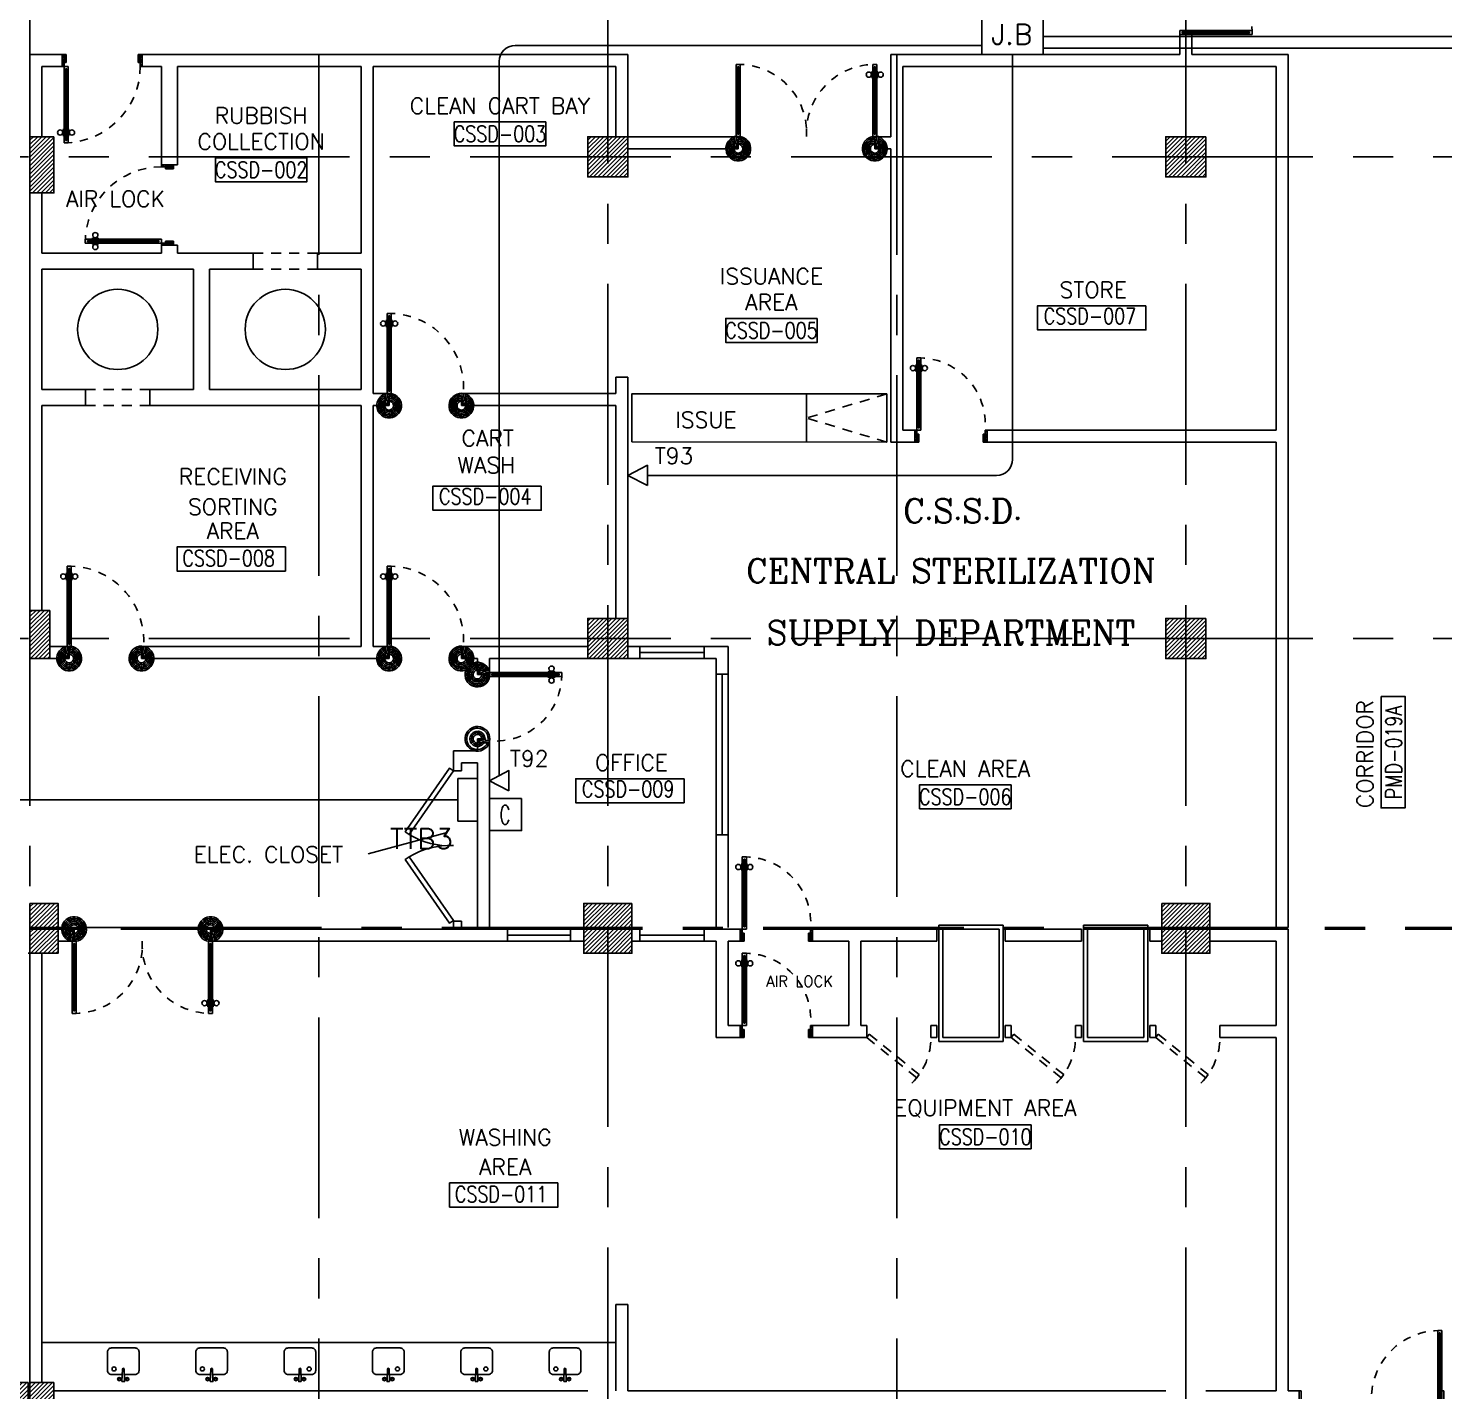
# Model space of a CAD drawing. Extents: x 0.8 to 94.1, y -6.1 to 84.2.
# Drawn here: x 49.38 to 67.01, y 34.72 to 51.69 of the extents above; entities that cross this region are included whole.
import ezdxf
from ezdxf.enums import TextEntityAlignment as Align

# ---------------------------------------------------------------- set-up
doc = ezdxf.new("R2010")
doc.units = 0
doc.header["$MEASUREMENT"] = 0
for name, pattern in [('CENTERX2', [4, 2.5, -0.5, 0.5, -0.5]), ('HIDDEN', [0.375, 0.25, -0.125]), ('HIDDEN2', [0.1875, 0.125, -0.0625])]:
    doc.linetypes.add(name, pattern=pattern)
doc.layers.get('0').update_dxf_attribs({"color": 11, "linetype": 'CONTINUOUS'})
for name, color, linetype in [('AXES', 11, 'CENTERX2'), ('COL', 11, 'CONTINUOUS'), ('COUNTER', 11, 'CONTINUOUS'), ('DIM', 11, 'CONTINUOUS'), ('DOOR', 11, 'CONTINUOUS'), ('E-CO', 6, 'CONTINUOUS'), ('E-TEL', 4, 'CONTINUOUS'), ('E-TEXT', 2, 'CONTINUOUS'), ('E-WIRE', 4, 'CONTINUOUS'), ('EQ', 11, 'CONTINUOUS'), ('FIX', 11, 'CONTINUOUS'), ('HAT', 11, 'CONTINUOUS'), ('HIDDEN', 11, 'HIDDEN2'), ('ME-FIX', 11, 'CONTINUOUS'), ('RM-BOX', 11, 'CONTINUOUS'), ('RM-NAME', 11, 'CONTINUOUS'), ('RM-NO', 11, 'CONTINUOUS'), ('SUNI-FUR', 11, 'CONTINUOUS'), ('WALL', 11, 'CONTINUOUS'), ('WIN', 11, 'CONTINUOUS')]:
    doc.layers.add(name, color=color, linetype=linetype)
doc.styles.add('ROMANC', font='romanc', dxfattribs={"height": 0.1})
doc.styles.add('ROMANS', font='ROMANS.shx', dxfattribs={"width": 0.6})
doc.styles.get("Standard").update_dxf_attribs({"font": 'TXT.shx'})
pattern_1 = [(45, (-389.628534, 1.958326), (-0.0265165043, 0.0265165043), [])]

# ---------------------------------------------------------------- blocks, each defined once
blk = doc.blocks.new('RM1')
at = {"layer": 'RM-BOX'}
blk.add_lwpolyline([(570, -200), (-570, -200), (-570, -500), (570, -500)], close=True, dxfattribs=at)
at = {"layer": 'RM-NAME', "style": 'ROMANS'}
for tag, p in [('ROOMNAME1', (0, 324)), ('ROOMNAME2', (0, 0))]:
    blk.add_attdef(tag, text='', height=200, dxfattribs=at).set_placement(p, align=Align.MIDDLE)
at = {"layer": 'RM-NO', "style": 'ROMANS', "width": 0.8}
blk.add_attdef('ROOMNO', text='', height=200, dxfattribs=at).set_placement((0, -350), align=Align.MIDDLE)
blk = doc.blocks.new('COL50')
at = {"layer": 'COL'}
blk.add_lwpolyline([(-250, 250), (-250, -250), (250, -250), (250, 250)], close=True, dxfattribs=at)
blk = doc.blocks.new('*X80')
at = {"color": 0}
for p, q in [((227929, 41942), (228388, 42401)), ((227929, 41995), (228335, 42401)), ((227929, 42048), (228282, 42401)), ((227929, 42101), (228229, 42401)), ((227929, 42154), (228176, 42401)), ((227929, 42207), (228123, 42401)), ((227929, 42260), (228070, 42401)), ((227929, 42313), (228017, 42401)), ((227929, 42366), (227963, 42401)), ((227941, 41901), (228429, 42389)), ((227994, 41901), (228429, 42336)), ((228047, 41901), (228429, 42283)), ((228100, 41901), (228429, 42230)), ((228153, 41901), (228429, 42177)), ((228206, 41901), (228429, 42124)), ((228259, 41901), (228429, 42071)), ((228312, 41901), (228429, 42018)), ((228365, 41901), (228429, 41964)), ((228418, 41901), (228429, 41911))]:
    blk.add_line(p, q, dxfattribs=at)
blk = doc.blocks.new('*X79')
at = {"color": 0}
for p, q in [((227929, 47935), (228395, 48401)), ((227929, 47988), (228342, 48401)), ((227929, 48041), (228289, 48401)), ((227929, 48094), (228236, 48401)), ((227929, 48147), (228183, 48401)), ((227929, 48200), (228130, 48401)), ((227929, 48253), (228077, 48401)), ((227929, 48306), (228024, 48401)), ((227929, 48359), (227971, 48401)), ((227948, 47901), (228429, 48381)), ((228001, 47901), (228429, 48328)), ((228054, 47901), (228429, 48275)), ((228107, 47901), (228429, 48222)), ((228160, 47901), (228429, 48169)), ((228213, 47901), (228429, 48116)), ((228266, 47901), (228429, 48063)), ((228319, 47901), (228429, 48010)), ((228372, 47901), (228429, 47957))]:
    blk.add_line(p, q, dxfattribs=at)
blk = doc.blocks.new('*X78')
at = {"color": 0}
for p, q in [((235129, 41929), (235600, 42401)), ((235129, 41982), (235547, 42401)), ((235129, 42035), (235494, 42401)), ((235129, 42088), (235441, 42401)), ((235129, 42141), (235388, 42401)), ((235129, 42194), (235335, 42401)), ((235129, 42248), (235282, 42401)), ((235129, 42301), (235229, 42401)), ((235129, 42354), (235176, 42401)), ((235153, 41901), (235629, 42376)), ((235206, 41901), (235629, 42323)), ((235259, 41901), (235629, 42270)), ((235312, 41901), (235629, 42217)), ((235365, 41901), (235629, 42164)), ((235418, 41901), (235629, 42111)), ((235471, 41901), (235629, 42058)), ((235525, 41901), (235629, 42005)), ((235578, 41901), (235629, 41952))]:
    blk.add_line(p, q, dxfattribs=at)
blk = doc.blocks.new('*X77')
at = {"color": 0}
for p, q in [((235129, 47922), (235608, 48401)), ((235129, 47975), (235554, 48401)), ((235129, 48028), (235501, 48401)), ((235129, 48081), (235448, 48401)), ((235129, 48134), (235395, 48401)), ((235129, 48187), (235342, 48401)), ((235129, 48240), (235289, 48401)), ((235129, 48293), (235236, 48401)), ((235129, 48346), (235183, 48401)), ((235161, 47901), (235629, 48369)), ((235214, 47901), (235629, 48316)), ((235267, 47901), (235629, 48263)), ((235320, 47901), (235629, 48210)), ((235373, 47901), (235629, 48157)), ((235426, 47901), (235629, 48104)), ((235479, 47901), (235629, 48051)), ((235532, 47901), (235629, 47998)), ((235585, 47901), (235629, 47945))]:
    blk.add_line(p, q, dxfattribs=at)
blk = doc.blocks.new('C11')
at = {"layer": 'HAT'}
h = blk.add_hatch(dxfattribs=at)
h.set_pattern_fill('ANSI31', color=256, scale=300, style=0)
h.set_pattern_definition([(45, (-383765.23, -62181), (-26.5165043, 26.5165043), [])])
h.paths.add_polyline_path([(-20, 350), (-20, 700), (-320, 700), (-320, 350)])
h.paths.add_polyline_path([(-320, 0), (-20, 0), (-20, 350), (-320, 350)])
h = blk.add_hatch(dxfattribs=at)
h.set_pattern_fill('ANSI31', color=256, scale=300, style=0)
h.set_pattern_definition([(45, (-383445.23, -62181), (-26.5165043, 26.5165043), [])])
h.paths.add_polyline_path([(300, 350), (300, 700), (0, 700), (0, 350)])
h.paths.add_polyline_path([(0, 0), (300, 0), (300, 350), (0, 350)])
at = {"layer": 'COL'}
for points in [[(-20, 700), (-20, 0), (-320, 0), (-320, 700)], [(300, 700), (300, 0), (0, 0), (0, 700)]]:
    blk.add_lwpolyline(points, close=True, dxfattribs=at)
blk = doc.blocks.new('A$C272A55A0')
at = {"layer": 'DOOR', "color": 0, "linetype": 'ByBlock'}
for p, q in [((0, 900), (0, 1050)), ((50, 1050), (0, 1050)), ((0, 900), (25, 900)), ((25, 950), (50, 950)), ((25, 900), (25, 950)), ((75, 900), (25, 900)), ((25, 850), (25, 900)), ((50, 950), (50, 1050)), ((75, 900), (75, 850)), ((1725, 900), (1775, 900)), ((1725, 900), (1725, 850)), ((1750, 950), (1750, 1050)), ((1750, 1050), (1800, 1050)), ((1775, 950), (1750, 950)), ((1775, 900), (1775, 950)), ((1800, 900), (1775, 900)), ((1775, 850), (1775, 900)), ((1800, 1050), (1800, 900)), ((42, 850), (25, 850)), ((58, 870), (42, 870)), ((42, 870), (42, 850)), ((58, 850), (58, 870)), ((75, 850), (58, 850)), ((1725, 850), (1742, 850)), ((1742, 870), (1758, 870)), ((1742, 850), (1742, 870)), ((1758, 870), (1758, 850)), ((1758, 850), (1775, 850)), ((25, 50), (42, 50)), ((25, 50), (25, 0)), ((25, 0), (75, 0)), ((75, 0), (25, 0)), ((42, 50), (42, 30)), ((42, 30), (58, 30)), ((58, 50), (75, 50)), ((58, 50), (58, 30)), ((75, 50), (75, 0)), ((1718, 160), (1709, 160)), ((1709, 95), (1709, 160)), ((1718, 95), (1709, 95)), ((1725, 173), (1718, 173)), ((1718, 173), (1718, 83)), ((1718, 95), (1718, 160)), ((1725, 83), (1718, 83)), ((1742, 50), (1725, 50)), ((1725, 50), (1725, 0)), ((1775, 0), (1725, 0)), ((1725, 0), (1775, 0)), ((1742, 50), (1742, 30)), ((1758, 30), (1742, 30)), ((1775, 50), (1758, 50)), ((1758, 50), (1758, 30)), ((1775, 173), (1782, 173)), ((1775, 83), (1782, 83)), ((1775, 50), (1775, 0)), ((1782, 173), (1782, 83)), ((1782, 160), (1791, 160)), ((1782, 95), (1782, 160)), ((1782, 95), (1791, 95)), ((1791, 95), (1791, 160))]:
    blk.add_line(p, q, dxfattribs=at)
at = {"layer": 'DOOR', "color": 9, "linetype": 'ByBlock'}
for p, q in [((50, 1050), (0, 1010)), ((50, 1050), (0, 937)), ((50, 1050), (37, 950)), ((1750, 1050), (1800, 1010)), ((1750, 1050), (1800, 937)), ((1750, 1050), (1763, 950))]:
    blk.add_line(p, q, dxfattribs=at)
at = {"layer": 'DOOR', "linetype": 'ByBlock'}
for p, q in [((25, 850), (25, 50)), ((42, 850), (42, 50)), ((58, 850), (58, 50)), ((75, 50), (75, 850)), ((1725, 50), (1725, 850)), ((1742, 850), (1742, 50)), ((1758, 850), (1758, 50)), ((1775, 850), (1775, 50))]:
    blk.add_line(p, q, dxfattribs=at)
at = {"layer": 'DOOR', "color": 0, "linetype": 'ByBlock'}
for centre in [(1676, 128), (1824, 128)]:
    blk.add_circle(centre, 32.4, dxfattribs=at)
at = {"layer": 'DOOR', "color": 9, "linetype": 'ByBlock'}
for centre, radius, start, end in [((50, 1050), 54.4, 203.2074, 270), ((50, 1050), 74.4, 227.7764, 270), ((50, 1050), 94.4, 238.0182, 270), ((50, 1050), 114, 244.0838, 257.3774), ((50, 1050), 134, 248.1598, 259.28), ((50, 1050), 154, 251.1053, 256.2858), ((50, 1050), 34.4, 180, 270), ((50, 1050), 14.4, 180, 270), ((1750, 1050), 14.4, 270, 0), ((1750, 1050), 34.4, 270, 0), ((1750, 1050), 54.4, 270, 336.7926), ((1750, 1050), 74.4, 270, 312.2236), ((1750, 1050), 94.4, 270, 301.9818), ((1750, 1050), 114, 282.6226, 295.9162), ((1750, 1050), 134, 280.72, 291.8402), ((1750, 1050), 154, 283.7142, 288.8947)]:
    blk.add_arc(centre, radius, start, end, dxfattribs=at)
at = {"layer": 'DOOR', "linetype": 'HIDDEN', "ltscale": 0.5}
for centre, start, end in [((50, 851), 268.3174, 3.2965), ((1750, 851), 176.7035, 271.6826)]:
    blk.add_arc(centre, 851, start, end, dxfattribs=at)
at = {"layer": 'WALL', "linetype": 'ByBlock'}
blk.add_line((1800, 900), (1800, 1050), dxfattribs=at)
blk = doc.blocks.new('DOOR90')
at = {"layer": 'DOOR', "color": 7, "linetype": 'ByBlock'}
for p, q in [((-150, 0), (0, 0)), ((-150, 0), (-150, -25)), ((0, -50), (-114, 0)), ((0, -50), (-40, 0)), ((0, -50), (0, 0)), ((-1000, -25), (-1050, -25)), ((-1050, -75), (-1050, -25)), ((-1050, -25), (-1050, -75)), ((-1000, -75), (-1050, -75)), ((-1000, -42), (-1020, -42)), ((-1020, -42), (-1020, -58)), ((-1000, -58), (-1020, -58)), ((-1000, -25), (-1000, -42)), ((-1000, -58), (-1000, -75)), ((-878, -18), (-968, -18)), ((-968, -25), (-968, -18)), ((-968, -75), (-968, -82)), ((-878, -82), (-968, -82)), ((-955, -9), (-890, -9)), ((-955, -18), (-955, -9)), ((-955, -18), (-890, -18)), ((-955, -82), (-890, -82)), ((-955, -82), (-955, -91)), ((-955, -91), (-890, -91)), ((-890, -18), (-890, -9)), ((-890, -82), (-890, -91)), ((-878, -25), (-878, -18)), ((-878, -75), (-878, -82)), ((-200, -25), (-150, -25)), ((-200, -42), (-200, -25)), ((-180, -42), (-200, -42)), ((-200, -58), (-180, -58)), ((-200, -75), (-200, -58)), ((-150, -75), (-200, -75)), ((-180, -58), (-180, -42)), ((-150, -25), (-100, -25)), ((-150, -75), (-150, -25)), ((-100, -25), (-100, -50)), ((0, -50), (-100, -37)), ((-100, -50), (0, -50)), ((-150, -875), (-100, -875)), ((-150, -900), (-150, -875)), ((0, -850), (-114, -900)), ((-100, -875), (-100, -850)), ((0, -850), (-100, -863)), ((-100, -850), (0, -850)), ((0, -850), (-40, -900)), ((0, -850), (0, -900)), ((-150, -900), (0, -900)), ((0, -900), (-150, -900))]:
    blk.add_line(p, q, dxfattribs=at)
at = {"layer": 'DOOR', "linetype": 'ByBlock'}
for p, q in [((-200, -25), (-1000, -25)), ((-200, -42), (-1000, -42)), ((-200, -58), (-1000, -58)), ((-1000, -75), (-200, -75))]:
    blk.add_line(p, q, dxfattribs=at)
at = {"layer": 'DOOR', "color": 7, "linetype": 'ByBlock'}
for centre in [(-923, 24), (-923, -124)]:
    blk.add_circle(centre, 32.4, dxfattribs=at)
for centre, radius, start, end in [((0, -50), 154, 161.1053, 166.2858), ((0, -50), 94.4, 148.0182, 180), ((0, -50), 134, 158.1598, 169.28), ((0, -50), 114, 154.0838, 167.3774), ((0, -50), 74.4, 137.7764, 180), ((0, -50), 54.4, 113.2074, 180), ((0, -50), 34.4, 90, 180), ((0, -50), 14.4, 90, 180), ((0, -850), 134, 190.72, 201.8402), ((0, -850), 94.4, 180, 211.9818), ((0, -850), 74.4, 180, 222.2236), ((0, -850), 54.4, 180, 246.7926), ((0, -850), 34.4, 180, 270), ((0, -850), 14.4, 180, 270), ((0, -850), 154, 193.7142, 198.8947)]:
    blk.add_arc(centre, radius, start, end, dxfattribs=at)
at = {"layer": 'DOOR', "linetype": 'HIDDEN', "ltscale": 0.5}
blk.add_arc((-222, -50), 828, 178.2701, 275.003, dxfattribs=at)
blk = doc.blocks.new('A$C24ED45A6')
at = {"layer": 'DOOR', "color": 0, "linetype": 'ByBlock'}
for p, q in [((918, 978), (918, 1068)), ((925, 1068), (918, 1068)), ((925, 1100), (925, 1150)), ((925, 1150), (975, 1150)), ((975, 1150), (925, 1150)), ((942, 1100), (925, 1100)), ((942, 1100), (942, 1120)), ((958, 1120), (942, 1120)), ((958, 1100), (958, 1120)), ((975, 1100), (958, 1100)), ((975, 1100), (975, 1150)), ((975, 1068), (982, 1068)), ((982, 978), (982, 1068)), ((909, 1055), (909, 990)), ((918, 1055), (909, 1055)), ((918, 990), (909, 990)), ((918, 1055), (918, 990)), ((925, 978), (918, 978)), ((975, 978), (982, 978)), ((982, 1055), (982, 990)), ((982, 1055), (991, 1055)), ((982, 990), (991, 990)), ((991, 1055), (991, 990)), ((925, 150), (925, 200)), ((925, 200), (942, 200)), ((942, 200), (942, 180)), ((942, 180), (958, 180)), ((958, 180), (958, 200)), ((958, 200), (975, 200)), ((975, 200), (975, 150)), ((0, 0), (0, 150)), ((0, 150), (25, 150)), ((50, 0), (0, 0)), ((25, 150), (25, 100)), ((25, 100), (50, 100)), ((50, 100), (50, 0)), ((925, 150), (975, 150)), ((975, 100), (950, 100)), ((950, 100), (950, 0)), ((1000, 150), (975, 150)), ((975, 150), (975, 100)), ((1000, 150), (1000, 0)), ((950, 0), (1000, 0))]:
    blk.add_line(p, q, dxfattribs=at)
at = {"layer": 'DOOR', "linetype": 'ByBlock'}
for p, q in [((925, 1100), (925, 200)), ((942, 200), (942, 1100)), ((958, 200), (958, 1100)), ((975, 200), (975, 1100))]:
    blk.add_line(p, q, dxfattribs=at)
at = {"layer": 'DOOR', "color": 9, "linetype": 'ByBlock'}
for p, q in [((50, 0), (0, 114)), ((50, 0), (0, 40)), ((50, 0), (37, 100)), ((950, 0), (1000, 114)), ((950, 0), (963, 100)), ((950, 0), (1000, 40))]:
    blk.add_line(p, q, dxfattribs=at)
at = {"layer": 'DOOR', "color": 0, "linetype": 'ByBlock'}
for centre in [(876, 1023), (1024, 1023)]:
    blk.add_circle(centre, 32.4, dxfattribs=at)
at = {"layer": 'DOOR', "linetype": 'HIDDEN', "ltscale": 0.5}
blk.add_arc((950, 222), 928, 88.456, 184.4816, dxfattribs=at)
at = {"layer": 'DOOR', "color": 9, "linetype": 'ByBlock'}
for centre, radius, start, end in [((50, 0), 154, 103.7142, 108.8947), ((50, 0), 134, 100.72, 111.8402), ((50, 0), 114, 102.6226, 115.9162), ((50, 0), 94.4, 90, 121.9818), ((50, 0), 74.4, 90, 132.2236), ((50, 0), 54.4, 90, 156.7926), ((50, 0), 34.4, 90, 180), ((50, 0), 14.4, 90, 180), ((950, 0), 94.4, 58.0182, 90), ((950, 0), 74.4, 47.7764, 90), ((950, 0), 54.4, 23.2074, 90), ((950, 0), 34.4, 0, 90), ((950, 0), 14.4, 0, 90), ((950, 0), 134, 68.1598, 79.28), ((950, 0), 114, 64.0838, 77.3774), ((950, 0), 154, 71.1053, 76.2858)]:
    blk.add_arc(centre, radius, start, end, dxfattribs=at)
at = {"layer": 'WALL'}
blk.add_line((1000, 0), (1000, 150), dxfattribs=at)
blk = doc.blocks.new('DOOR1000')
at = {"layer": 'DOOR', "color": 7, "linetype": 'ByBlock'}
for p, q in [((-150, 0), (0, 0)), ((-150, 0), (-150, -25)), ((0, -50), (-114, 0)), ((0, -50), (-40, 0)), ((0, -50), (0, 0)), ((-1100, -25), (-1100, -75)), ((-1100, -75), (-1100, -25)), ((-1050, -25), (-1100, -25)), ((-1050, -75), (-1100, -75)), ((-1070, -42), (-1070, -58)), ((-1050, -42), (-1070, -42)), ((-1050, -58), (-1070, -58)), ((-1050, -25), (-1050, -42)), ((-1050, -58), (-1050, -75)), ((-1018, -25), (-1018, -18)), ((-928, -18), (-1018, -18)), ((-1018, -75), (-1018, -82)), ((-928, -82), (-1018, -82)), ((-1005, -18), (-1005, -9)), ((-1005, -9), (-940, -9)), ((-1005, -18), (-940, -18)), ((-1005, -82), (-1005, -91)), ((-1005, -82), (-940, -82)), ((-1005, -91), (-940, -91)), ((-940, -18), (-940, -9)), ((-940, -82), (-940, -91)), ((-928, -25), (-928, -18)), ((-928, -75), (-928, -82)), ((-200, -25), (-150, -25)), ((-200, -42), (-200, -25)), ((-180, -42), (-200, -42)), ((-200, -58), (-180, -58)), ((-200, -75), (-200, -58)), ((-150, -75), (-200, -75)), ((-180, -58), (-180, -42)), ((-150, -25), (-100, -25)), ((-150, -75), (-150, -25)), ((-100, -25), (-100, -50)), ((0, -50), (-100, -37)), ((-100, -50), (0, -50)), ((-150, -975), (-100, -975)), ((-150, -1000), (-150, -975)), ((-150, -1000), (0, -1000)), ((0, -1000), (-150, -1000)), ((0, -950), (-114, -1000)), ((-100, -975), (-100, -950)), ((0, -950), (-100, -963)), ((-100, -950), (0, -950)), ((0, -950), (-40, -1000)), ((0, -950), (0, -1000))]:
    blk.add_line(p, q, dxfattribs=at)
at = {"layer": 'DOOR', "linetype": 'ByBlock'}
for p, q in [((-200, -25), (-1050, -25)), ((-200, -42), (-1050, -42)), ((-200, -58), (-1050, -58)), ((-1050, -75), (-200, -75))]:
    blk.add_line(p, q, dxfattribs=at)
at = {"layer": 'DOOR', "color": 7, "linetype": 'ByBlock'}
for centre in [(-973, 24), (-973, -124)]:
    blk.add_circle(centre, 32.4, dxfattribs=at)
for centre, radius, start, end in [((0, -50), 154, 161.1053, 166.2858), ((0, -50), 94.4, 148.0182, 180), ((0, -50), 134, 158.1598, 169.28), ((0, -50), 114, 154.0838, 167.3774), ((0, -50), 74.4, 137.7764, 180), ((0, -50), 54.4, 113.2074, 180), ((0, -50), 34.4, 90, 180), ((0, -50), 14.4, 90, 180), ((0, -950), 154, 193.7142, 198.8947), ((0, -950), 134, 190.72, 201.8402), ((0, -950), 94.4, 180, 211.9818), ((0, -950), 74.4, 180, 222.2236), ((0, -950), 54.4, 180, 246.7926), ((0, -950), 34.4, 180, 270), ((0, -950), 14.4, 180, 270)]:
    blk.add_arc(centre, radius, start, end, dxfattribs=at)
at = {"layer": 'DOOR', "linetype": 'HIDDEN', "ltscale": 0.5}
blk.add_arc((-150, -25), 950, 180, 270, dxfattribs=at)
blk = doc.blocks.new('fe-door')
at = {"layer": 'DOOR', "color": 0, "linetype": 'ByBlock'}
for p, q in [((-900, 1775), (-900, 1725)), ((-900, 1725), (-900, 1775)), ((-850, 1775), (-900, 1775)), ((-850, 1775), (-850, 1758)), ((-818, 1775), (-818, 1782)), ((-728, 1782), (-818, 1782)), ((-805, 1782), (-805, 1791)), ((-805, 1791), (-740, 1791)), ((-805, 1782), (-740, 1782)), ((-740, 1782), (-740, 1791)), ((-728, 1775), (-728, 1782)), ((-50, 1758), (-50, 1775)), ((-50, 1775), (0, 1775)), ((150, 1800), (0, 1800)), ((0, 1800), (0, 1775)), ((0, 1725), (0, 1775)), ((0, 1775), (150, 1775)), ((150, 1775), (150, 1800)), ((-850, 1725), (-900, 1725)), ((-870, 1758), (-870, 1742)), ((-850, 1758), (-870, 1758)), ((-850, 1742), (-870, 1742)), ((-850, 1742), (-850, 1725)), ((-818, 1725), (-818, 1718)), ((-728, 1718), (-818, 1718)), ((-805, 1718), (-805, 1709)), ((-805, 1718), (-740, 1718)), ((-805, 1709), (-740, 1709)), ((-740, 1718), (-740, 1709)), ((-728, 1725), (-728, 1718)), ((-30, 1758), (-50, 1758)), ((-50, 1725), (-50, 1742)), ((-50, 1742), (-30, 1742)), ((0, 1725), (-50, 1725)), ((-30, 1742), (-30, 1758)), ((0, 75), (0, 25)), ((0, 75), (50, 75)), ((0, 0), (0, 25)), ((0, 25), (50, 25)), ((150, 25), (0, 25)), ((0, 0), (150, 0)), ((30, 58), (30, 42)), ((50, 58), (30, 58)), ((30, 42), (50, 42)), ((50, 75), (50, 58)), ((50, 42), (50, 25)), ((150, 25), (150, 0)), ((850, 58), (850, 75)), ((850, 75), (900, 75)), ((850, 58), (870, 58)), ((850, 25), (850, 42)), ((850, 42), (870, 42)), ((850, 25), (900, 25)), ((870, 42), (870, 58)), ((900, 25), (900, 75)), ((900, 75), (900, 25))]:
    blk.add_line(p, q, dxfattribs=at)
at = {"layer": 'DOOR', "linetype": 'ByBlock'}
for p, q in [((-50, 1775), (-850, 1775)), ((-50, 1758), (-850, 1758)), ((-50, 1742), (-850, 1742)), ((-850, 1725), (-50, 1725)), ((850, 75), (50, 75)), ((50, 58), (850, 58)), ((50, 42), (850, 42)), ((50, 25), (850, 25))]:
    blk.add_line(p, q, dxfattribs=at)
at = {"layer": 'DOOR', "color": 0, "linetype": 'ByBlock'}
for centre in [(-773, 1824), (-773, 1676)]:
    blk.add_circle(centre, 32.4, dxfattribs=at)
at = {"layer": 'DOOR', "linetype": 'HIDDEN', "ltscale": 0.5}
for centre, start, end in [((-49, 1750), 178.3174, 273.2965), ((49, 50), 358.3174, 93.2965)]:
    blk.add_arc(centre, 851, start, end, dxfattribs=at)
at = {"layer": 'WALL'}
for p, q in [((0, 1800), (150, 1800)), ((0, 0), (150, 0))]:
    blk.add_line(p, q, dxfattribs=at)
at = {"layer": 'WALL', "linetype": 'ByBlock'}
blk.add_line((0, 1800), (150, 1800), dxfattribs=at)
blk = doc.blocks.new('A$C3D1F6B3C')
at = {"layer": 'ME-FIX'}
blk.add_lwpolyline([(0.209, 0.088), (0.343, 0.088, 0.414214), (0.393, 0.138), (0.393, 0.369, 0.414214), (0.343, 0.419), (0.05, 0.419, 0.414214), (0, 0.369), (0, 0.138, 0.414214), (0.05, 0.088), (0.184, 0.088)], format="xyb", dxfattribs=at)
blk.add_lwpolyline([(0.18, 0), (0.212, 0), (0.206, 0.155, 1), (0.186, 0.155)], format="xyb", close=True, dxfattribs=at)
for centre, radius in [((0.082, 0.158), 0.0255), ((0.147, 0.031), 0.0217), ((0.147, 0.031), 0.014), ((0.246, 0.031), 0.0217), ((0.246, 0.031), 0.014)]:
    blk.add_circle(centre, radius, dxfattribs=at)

msp = doc.modelspace()

# ---------------------------------------------------------------- hatches: boundary and pattern name
at = {"layer": 'HAT'}
h = msp.add_hatch(dxfattribs=at)
h.set_pattern_fill('ANSI31', color=256, scale=0.3, style=0)
h.set_pattern_definition([(45, (-386.028534, 1.958326), (-0.0265165043, 0.0265165043), [])])
h.paths.add_polyline_path([(49.6967, 50.3393), (49.3967, 50.3393), (49.3967, 50.0893), (49.6967, 50.0893)])
h.paths.add_polyline_path([(49.6967, 50.0893), (49.3967, 50.0893), (49.3967, 49.6393), (49.6967, 49.6393)])
h = msp.add_hatch(dxfattribs=at)
h.set_pattern_fill('ANSI31', color=256, scale=0.3, style=0)
h.set_pattern_definition([(45, (-343.718534, 2.008326), (-0.0265165043, 0.0265165043), [])])
h.paths.add_polyline_path([(49.6467, 44.4393), (49.3967, 44.4393), (49.3967, 44.1393), (49.6467, 44.1393)])
h.paths.add_polyline_path([(49.6467, 44.1393), (49.3967, 44.1393), (49.3967, 43.8393), (49.6467, 43.8393)])
h = msp.add_hatch(dxfattribs=at)
h.set_pattern_fill('ANSI31', color=256, scale=0.3, style=0)
h.set_pattern_definition([(45, (-333.998534, 1.958326), (-0.0265165043, 0.0265165043), [])])
h.paths.add_polyline_path([(49.3967, 40.4893), (49.7467, 40.4893), (49.7467, 40.7893), (49.3967, 40.7893)])
h = msp.add_hatch(dxfattribs=at)
h.set_pattern_fill('ANSI31', color=256, scale=0.3, style=0)
h.set_pattern_definition([(45, (-301.948534, 1.958326), (-0.0265165043, 0.0265165043), [])])
h.paths.add_polyline_path([(56.5967, 40.4893), (56.5967, 40.7893), (56.2967, 40.7893), (56.2967, 40.4893)])
h.paths.add_polyline_path([(56.8967, 40.4893), (56.8967, 40.7893), (56.5967, 40.7893), (56.5967, 40.4893)])
h = msp.add_hatch(dxfattribs=at)
h.set_pattern_fill('ANSI31', color=256, scale=0.3, style=0)
h.set_pattern_definition(pattern_1)
h.paths.add_polyline_path([(63.7967, 40.4893), (63.7967, 40.7893), (64.0967, 40.7893), (64.0967, 40.4893)])
h.paths.add_polyline_path([(63.4967, 40.4893), (63.4967, 40.7893), (63.7967, 40.7893), (63.7967, 40.4893)])
h = msp.add_hatch(dxfattribs=at)
h.set_pattern_fill('ANSI31', color=256, scale=0.3, style=0)
h.set_pattern_definition([(45, (-333.998534, 1.638326), (-0.0265165043, 0.0265165043), [])])
h.paths.add_polyline_path([(49.3967, 40.1693), (49.7467, 40.1693), (49.7467, 40.4693), (49.3967, 40.4693)])
h = msp.add_hatch(dxfattribs=at)
h.set_pattern_fill('ANSI31', color=256, scale=0.3, style=0)
h.set_pattern_definition([(45, (-301.948534, 1.638326), (-0.0265165043, 0.0265165043), [])])
h.paths.add_polyline_path([(56.5967, 40.1693), (56.5967, 40.4693), (56.2967, 40.4693), (56.2967, 40.1693)])
h.paths.add_polyline_path([(56.8967, 40.1693), (56.8967, 40.4693), (56.5967, 40.4693), (56.5967, 40.1693)])
h = msp.add_hatch(dxfattribs=at)
h.set_pattern_fill('ANSI31', color=256, scale=0.3, style=0)
h.set_pattern_definition(pattern_1)
h.paths.add_polyline_path([(63.7967, 40.1693), (63.7967, 40.4693), (64.0967, 40.4693), (64.0967, 40.1693)])
h.paths.add_polyline_path([(63.4967, 40.1693), (63.4967, 40.4693), (63.7967, 40.4693), (63.7967, 40.1693)])

# ---------------------------------------------------------------- linework, layer by layer
at = {"layer": 'AXES'}
for p, q in [((56.5967, 6.005), (56.5967, 83.5441)), ((63.7967, 6.005), (63.7967, 83.5441)), ((49.3967, 6.005), (49.3967, 83.1941)), ((52.9967, 12.8693), (52.9967, 71.6893)), ((60.1967, 12.8693), (60.1967, 71.6893)), ((93.3795, 50.0893), (23.5567, 50.0893)), ((93.3795, 44.0893), (23.5567, 44.0893)), ((93.0295, 40.4893), (23.5567, 40.4893)), ((93.0295, 40.4693), (23.5567, 40.4693))]:
    msp.add_line(p, q, dxfattribs=at)
at = {"layer": 'COL'}
for p, q in [((51.0342, 51.2143), (51.0342, 49.9894)), ((51.2342, 51.2143), (51.2342, 49.9894)), ((51.0342, 49.9894), (51.2342, 49.9894)), ((49.5467, 48.8893), (51.0342, 48.8893)), ((51.0342, 48.9893), (51.2342, 48.9893)), ((51.0342, 48.9893), (51.0342, 48.8893)), ((51.2342, 48.9893), (51.2342, 48.8893)), ((51.2342, 48.8893), (52.1779, 48.8893)), ((52.1779, 48.8893), (52.1779, 48.6893)), ((52.9779, 48.8893), (52.9779, 48.6893)), ((52.9779, 48.8893), (53.5217, 48.8893)), ((49.5467, 48.6893), (51.4342, 48.6893)), ((51.4342, 48.6893), (51.4342, 47.1893)), ((51.6342, 48.6893), (52.1779, 48.6893)), ((51.6342, 48.6893), (51.6342, 47.1893)), ((52.9779, 48.6893), (53.5217, 48.6893)), ((49.5467, 47.1893), (50.0904, 47.1893)), ((50.0904, 47.1893), (50.0904, 46.9893)), ((50.8904, 47.1893), (51.4342, 47.1893)), ((50.8904, 47.1893), (50.8904, 46.9893)), ((51.6342, 47.1893), (53.5217, 47.1893)), ((49.5467, 46.9893), (50.0904, 46.9893)), ((50.8904, 46.9893), (53.5217, 46.9893))]:
    msp.add_line(p, q, dxfattribs=at)
for points in [[(49.6967, 50.3393), (49.6967, 49.6393), (49.3967, 49.6393), (49.3967, 50.3393)], [(49.6467, 44.4393), (49.6467, 43.8393), (49.3967, 43.8393), (49.3967, 44.4393)], [(49.3967, 40.7893), (49.3967, 40.4893), (49.7467, 40.4893), (49.7467, 40.7893)], [(56.8967, 40.7893), (56.2967, 40.7893), (56.2967, 40.4893), (56.8967, 40.4893)], [(63.4967, 40.7893), (64.0967, 40.7893), (64.0967, 40.4893), (63.4967, 40.4893)], [(49.3967, 40.4693), (49.3967, 40.1693), (49.7467, 40.1693), (49.7467, 40.4693)], [(56.8967, 40.4693), (56.2967, 40.4693), (56.2967, 40.1693), (56.8967, 40.1693)], [(63.4967, 40.4693), (64.0967, 40.4693), (64.0967, 40.1693), (63.4967, 40.1693)]]:
    msp.add_lwpolyline(points, close=True, dxfattribs=at)
at = {"layer": 'COUNTER'}
msp.add_line((59.0717, 47.1352), (59.0717, 46.5352), dxfattribs=at)
at = {"layer": 'COUNTER', "linetype": 'HIDDEN2'}
for p in [(60.0717, 47.1352), (60.0717, 46.5352)]:
    msp.add_line(p, (59.0717, 46.8352), dxfattribs=at)
at = {"layer": 'COUNTER'}
msp.add_lwpolyline([(56.8967, 46.5367), (60.0717, 46.5352), (60.0717, 47.1352), (56.8967, 47.1367)], close=True, dxfattribs=at)
at = {"layer": 'DOOR', "color": 0}
msp.add_line((49.3967, 40.1693), (49.3767, 40.1693), dxfattribs=at)
at = {"layer": 'DOOR'}
for p, q in [((59.8531, 39.1583), (59.8217, 39.1193)), ((61.6531, 39.1583), (61.6217, 39.1193)), ((63.4531, 39.1583), (63.4217, 39.1193))]:
    msp.add_line(p, q, dxfattribs=at)
at = {"layer": 'DOOR', "linetype": 'HIDDEN2'}
for p, q in [((60.476, 38.6563), (59.8531, 39.1583)), ((62.276, 38.6563), (61.6531, 39.1583)), ((64.076, 38.6563), (63.4531, 39.1583)), ((59.8217, 39.1193), (60.4446, 38.6173)), ((61.6217, 39.1193), (62.2446, 38.6173)), ((63.4217, 39.1193), (64.0446, 38.6173)), ((60.4446, 38.6173), (60.476, 38.6563)), ((62.2446, 38.6173), (62.276, 38.6563)), ((64.0446, 38.6173), (64.076, 38.6563))]:
    msp.add_line(p, q, dxfattribs=at)
for centre in [(59.8217, 39.1193), (61.6217, 39.1193), (63.4217, 39.1193)]:
    msp.add_arc(centre, 0.8, 314.716, 0.00036, dxfattribs=at)
at = {"layer": 'E-CO', "color": 4}
msp.add_lwpolyline([(55.5217, 42.0966), (55.1217, 42.0966), (55.1217, 41.6966), (55.5217, 41.6966)], close=True, dxfattribs=at)
at = {"layer": 'E-TEL', "color": 4}
for p, q in [((61.255, 51.3643), (61.255, 51.8822)), ((62.0211, 51.3643), (62.0211, 51.8822)), ((61.255, 51.3643), (62.0211, 51.3643)), ((54.7266, 41.8149), (54.7266, 42.3437)), ((54.9717, 42.3437), (54.7266, 42.3437)), ((54.9717, 41.8149), (54.9717, 42.3437)), ((54.7266, 41.8149), (54.9717, 41.8149))]:
    msp.add_line(p, q, dxfattribs=at)
for points in [[(57.0889, 45.9939), (57.0889, 46.2464), (56.8467, 46.1201), (56.8467, 46.1201)], [(55.3639, 42.1906), (55.3639, 42.4431), (55.1217, 42.3168), (55.1217, 42.3168)]]:
    msp.add_lwpolyline(points, close=True, dxfattribs=at)
at = {"layer": 'E-WIRE', "color": 4}
for p, q in [((62.0211, 51.5877), (77.0314, 51.5877)), ((61.255, 51.4757), (55.4428, 51.4757)), ((62.0211, 51.4405), (75.4322, 51.4405)), ((55.2428, 42.38), (55.2428, 51.2757))]:
    msp.add_line(p, q, dxfattribs=at)
at = {"layer": 'E-WIRE'}
for p, q in [((61.638, 51.3643), (61.638, 46.3201)), ((57.0889, 46.1201), (61.438, 46.1201)), ((54.7266, 42.0793), (32.2501, 42.0793))]:
    msp.add_line(p, q, dxfattribs=at)
at = {"layer": 'E-WIRE', "color": 4}
msp.add_arc((55.4428, 51.2757), 0.2, 90, 180, dxfattribs=at)
at = {"layer": 'E-WIRE'}
msp.add_arc((61.438, 46.3201), 0.2, 270, 0, dxfattribs=at)
at = {"layer": 'EQ'}
for p, q in [((61.5217, 40.5193), (60.7217, 40.5193)), ((60.7217, 39.0693), (60.7217, 40.5193)), ((61.4717, 40.4693), (60.7717, 40.4693)), ((60.7717, 39.1193), (60.7717, 40.4693)), ((61.4717, 39.1193), (61.4717, 40.4693)), ((61.5217, 39.0693), (61.5217, 40.5193)), ((62.5217, 39.0693), (62.5217, 40.5193)), ((62.5217, 40.5193), (63.3217, 40.5193)), ((62.5717, 39.1193), (62.5717, 40.4693)), ((62.5717, 40.4693), (63.2717, 40.4693)), ((63.2717, 39.1193), (63.2717, 40.4693)), ((63.3217, 39.0693), (63.3217, 40.5193)), ((60.7217, 39.0693), (61.5217, 39.0693)), ((60.7717, 39.1193), (61.4717, 39.1193)), ((62.5217, 39.0693), (63.3217, 39.0693)), ((62.5717, 39.1193), (63.2717, 39.1193))]:
    msp.add_line(p, q, dxfattribs=at)
at = {"layer": 'FIX'}
msp.add_line((49.5467, 35.3193), (56.6967, 35.3193), dxfattribs=at)
at = {"layer": 'HAT'}
msp.add_line((53.6115, 41.4062), (54.5928, 41.6716), dxfattribs=at)
at = {"layer": 'HIDDEN'}
msp.add_line((49.3967, 46.7038), (49.3967, 46.7038), dxfattribs=at)
at = {"layer": 'RM-BOX'}
for points in [[(63.2993, 48.233), (61.9496, 48.233), (61.9496, 47.933), (63.2993, 47.933)], [(55.7662, 45.9871), (54.4164, 45.9871), (54.4164, 45.6871), (55.7662, 45.6871)], [(52.5798, 45.2295), (51.23, 45.2295), (51.23, 44.9295), (52.5798, 44.9295)], [(66.229, 43.3665), (66.229, 41.9788), (66.529, 41.9788), (66.529, 43.3665)], [(57.5463, 42.3423), (56.1966, 42.3423), (56.1966, 42.0423), (57.5463, 42.0423)], [(55.9737, 37.3065), (54.6239, 37.3065), (54.6239, 37.0065), (55.9737, 37.0065)]]:
    msp.add_lwpolyline(points, close=True, dxfattribs=at)
at = {"layer": 'SUNI-FUR', "linetype": 'HIDDEN2'}
for p, q in [((52.1779, 48.8893), (52.9779, 48.8893)), ((52.1779, 48.6893), (52.9779, 48.6893)), ((50.0904, 47.1893), (50.8904, 47.1893)), ((50.0904, 46.9893), (50.8904, 46.9893))]:
    msp.add_line(p, q, dxfattribs=at)
at = {"layer": 'SUNI-FUR'}
for centre in [(50.4904, 47.9393), (52.5779, 47.9393)]:
    msp.add_circle(centre, 0.5, dxfattribs=at)
at = {"layer": 'WALL'}
for p, q in [((63.7217, 51.3643), (63.7217, 51.5893)), ((63.8717, 51.5893), (63.7217, 51.5893)), ((63.8717, 51.3643), (63.8717, 51.5893)), ((49.3967, 51.3643), (49.7967, 51.3643)), ((49.3967, 50.3393), (49.3967, 51.3643)), ((49.7967, 51.2143), (49.7967, 51.3643)), ((50.7967, 51.3643), (56.8467, 51.3643)), ((50.7967, 51.2143), (50.7967, 51.3643)), ((56.8467, 51.3643), (56.8467, 50.3393)), ((60.1217, 51.3643), (63.7217, 51.3643)), ((60.1217, 51.3643), (60.1217, 50.3393)), ((63.8717, 51.3643), (65.0717, 51.3643)), ((65.0717, 40.4893), (65.0717, 51.3643)), ((49.5467, 51.2143), (49.7967, 51.2143)), ((49.5467, 50.3393), (49.5467, 51.2143)), ((50.7967, 51.2143), (51.0342, 51.2143)), ((51.2342, 51.2143), (53.5217, 51.2143)), ((53.5217, 51.2143), (53.5217, 48.8893)), ((53.6717, 51.2143), (56.6967, 51.2143)), ((53.6717, 51.2143), (53.6717, 47.1393)), ((56.6967, 51.2143), (56.6967, 50.3393)), ((60.2717, 51.2143), (64.9217, 51.2143)), ((60.2717, 51.2143), (60.2717, 46.6843)), ((64.9217, 46.6843), (64.9217, 51.2143)), ((56.8467, 50.3393), (58.1717, 50.3393)), ((58.1717, 50.3393), (58.1717, 50.1893)), ((59.9717, 50.3393), (59.9717, 50.1893)), ((59.9717, 50.3393), (60.1217, 50.3393)), ((56.8467, 50.1893), (58.1717, 50.1893)), ((59.9717, 50.1893), (60.1217, 50.1893)), ((60.1217, 50.1893), (60.1217, 46.5343)), ((49.3967, 49.8393), (49.3967, 46.7038)), ((49.3967, 49.6393), (49.3967, 44.4393)), ((49.5467, 49.6393), (49.5467, 48.8893)), ((49.5467, 48.6893), (49.5467, 47.1893)), ((53.5217, 48.6893), (53.5217, 47.1893)), ((56.6967, 47.1393), (56.6967, 47.3443)), ((56.6967, 47.3443), (56.8467, 47.3443)), ((56.8467, 47.3443), (56.6967, 47.3443)), ((56.8467, 47.3443), (56.6967, 47.3443)), ((56.8467, 44.3393), (56.8467, 47.3443)), ((53.6717, 47.1393), (53.8217, 47.1393)), ((54.8217, 46.9893), (54.8217, 47.1393)), ((54.8217, 47.1393), (56.6967, 47.1393)), ((54.8217, 46.9893), (54.8217, 47.1393)), ((54.8217, 46.9893), (54.8217, 47.1393)), ((49.5467, 46.9893), (49.5467, 44.4393)), ((53.5217, 46.9893), (53.5217, 43.9893)), ((53.6717, 46.9893), (53.6717, 43.9893)), ((53.6717, 46.9893), (53.8217, 46.9893)), ((54.8217, 46.9893), (56.6967, 46.9893)), ((56.6967, 44.3393), (56.6967, 46.9893)), ((49.3967, 46.7038), (49.3967, 45.7143)), ((60.2717, 46.6843), (60.4213, 46.6843)), ((60.4213, 46.5343), (60.4213, 46.6843)), ((60.4213, 46.6843), (60.4213, 46.5343)), ((61.3213, 46.5343), (61.3213, 46.6843)), ((61.3213, 46.6843), (64.9217, 46.6843)), ((61.3213, 46.6843), (61.3213, 46.5343)), ((60.1217, 46.5343), (60.4213, 46.5343)), ((61.3213, 46.5343), (64.9217, 46.5343)), ((64.9217, 40.4893), (64.9217, 46.5343)), ((49.8363, 43.9893), (49.6467, 43.9893)), ((49.8363, 43.8393), (49.8363, 43.9893)), ((53.5217, 43.9893), (50.8363, 43.9893)), ((50.8363, 43.8393), (50.8363, 43.9893)), ((53.6717, 43.9893), (53.8217, 43.9893)), ((53.8217, 43.8393), (53.8217, 43.9893)), ((54.8217, 43.8393), (54.8217, 43.9893)), ((54.8217, 43.8393), (54.8217, 43.9893)), ((54.8217, 43.9893), (56.3467, 43.9893)), ((56.9967, 43.9893), (56.8467, 43.9893)), ((56.9967, 43.8393), (56.9967, 43.9893)), ((58.0967, 43.9893), (57.7967, 43.9893)), ((57.7967, 43.8393), (57.7967, 43.9893)), ((58.0967, 43.9893), (58.0967, 43.6441)), ((49.8363, 43.8393), (49.3967, 43.8393)), ((53.5217, 43.8393), (50.8363, 43.8393)), ((53.5217, 43.8393), (53.8217, 43.8393)), ((54.8217, 43.8393), (54.9717, 43.8393)), ((54.9717, 43.8393), (54.9717, 43.6893)), ((55.1217, 43.8393), (55.1217, 43.6893)), ((55.1217, 43.8393), (55.1217, 43.6893)), ((55.1217, 43.8393), (56.9967, 43.8393)), ((57.7967, 43.8393), (57.9467, 43.8393)), ((57.9467, 43.8393), (57.9467, 43.6441)), ((55.1217, 43.6893), (54.9717, 43.6893)), ((54.9717, 43.6893), (55.1217, 43.6893)), ((55.1217, 43.6893), (54.9717, 43.6893)), ((54.9717, 43.6893), (55.1217, 43.6893)), ((54.9717, 43.6893), (55.1217, 43.6893)), ((58.0967, 43.6441), (57.9467, 43.6441)), ((54.9717, 42.6893), (54.6717, 42.6893)), ((54.6717, 42.6893), (54.6717, 42.5393)), ((54.9717, 42.7893), (55.1217, 42.7893)), ((54.9717, 42.7893), (55.1217, 42.7893)), ((55.1217, 42.7893), (54.9717, 42.7893)), ((54.9717, 42.7893), (55.1217, 42.7893)), ((54.9717, 42.7893), (55.1217, 42.7893)), ((54.9717, 42.7893), (54.9717, 42.6893)), ((55.1217, 42.7893), (55.1217, 40.4893)), ((54.6717, 42.5393), (54.6717, 42.4393)), ((54.7717, 42.5393), (54.9717, 42.5393)), ((54.7717, 42.5393), (54.7717, 42.4393)), ((54.9717, 42.5393), (54.9717, 40.4893)), ((54.6717, 42.4393), (54.7717, 42.4393)), ((57.9467, 41.6441), (57.9467, 40.4893)), ((58.0967, 41.6441), (57.9467, 41.6441)), ((58.0967, 41.6441), (58.0967, 40.4893)), ((54.6717, 40.5693), (54.7717, 40.5693)), ((54.6717, 40.5693), (54.6717, 40.4693)), ((54.7717, 40.5693), (54.7717, 40.4693)), ((49.6467, 40.4893), (50.5592, 40.4893)), ((49.8967, 40.4693), (49.8967, 40.3193)), ((51.6967, 40.4693), (51.6967, 40.3193)), ((51.6967, 40.4693), (51.6967, 40.3193)), ((51.6967, 40.4693), (54.6717, 40.4693)), ((54.7717, 40.4693), (55.3469, 40.4693)), ((55.3469, 40.3193), (55.3469, 40.4693)), ((56.1294, 40.3193), (56.1294, 40.4693)), ((56.9967, 40.3193), (56.9967, 40.4693)), ((57.7967, 40.3193), (57.7967, 40.4693)), ((57.7967, 40.4693), (58.2467, 40.4693)), ((58.2467, 40.4693), (58.2467, 40.3193)), ((58.2467, 40.3193), (58.2467, 40.4693)), ((58.2467, 40.4693), (58.2467, 40.3193)), ((59.1467, 40.4693), (60.6967, 40.4693)), ((59.1467, 40.3193), (59.1467, 40.4693)), ((59.1467, 40.3193), (59.1467, 40.4693)), ((59.1467, 40.4693), (59.1467, 40.3193)), ((60.6967, 40.3193), (60.6967, 40.4693)), ((62.4967, 40.4693), (61.5467, 40.4693)), ((61.5467, 40.3193), (61.5467, 40.4693)), ((62.4967, 40.3193), (62.4967, 40.4693)), ((63.3467, 40.3193), (63.3467, 40.4693)), ((64.0967, 40.4693), (65.0467, 40.4693)), ((65.0717, 40.4893), (64.9217, 40.4893)), ((64.9217, 40.4693), (65.0717, 40.4693)), ((65.0717, 34.7193), (65.0717, 40.4693)), ((49.7467, 40.3193), (49.8967, 40.3193)), ((51.6967, 40.3193), (55.3469, 40.3193)), ((56.1294, 40.3193), (56.2967, 40.3193)), ((56.8967, 40.3193), (56.9967, 40.3193)), ((57.7967, 40.3193), (57.9467, 40.3193)), ((57.9467, 40.3193), (57.9467, 39.1193)), ((58.0967, 40.3193), (58.0967, 39.2693)), ((58.0967, 40.3193), (58.2467, 40.3193)), ((59.5967, 40.3193), (59.1467, 40.3193)), ((59.5967, 40.3193), (59.5967, 39.2693)), ((59.7467, 40.3193), (59.7467, 39.2693)), ((59.7467, 40.3193), (60.6967, 40.3193)), ((60.2717, 40.3193), (60.6967, 40.3193)), ((62.4967, 40.3193), (61.5467, 40.3193)), ((63.3467, 40.3193), (63.4967, 40.3193)), ((64.0967, 40.3193), (64.9217, 40.3193)), ((64.9217, 39.2693), (64.9217, 40.3193)), ((49.3967, 34.7193), (49.3967, 40.1693)), ((49.5467, 34.8193), (49.5467, 40.1693)), ((58.2467, 39.2693), (58.0967, 39.2693)), ((58.2467, 39.2693), (58.2467, 39.1193)), ((58.2467, 39.1193), (58.2467, 39.2693)), ((58.2467, 39.2693), (58.2467, 39.1193)), ((59.1467, 39.1193), (59.1467, 39.2693)), ((59.1467, 39.1193), (59.1467, 39.2693)), ((59.1467, 39.2693), (59.1467, 39.1193)), ((59.1467, 39.2693), (59.5967, 39.2693)), ((59.8217, 39.2693), (59.7467, 39.2693)), ((59.8217, 39.2693), (59.8217, 39.1193)), ((60.6217, 39.2693), (60.6217, 39.1193)), ((60.6217, 39.2693), (60.6967, 39.2693)), ((60.6967, 39.1193), (60.6967, 39.2693)), ((61.5467, 39.1193), (61.5467, 39.2693)), ((61.6217, 39.2693), (61.5467, 39.2693)), ((61.6217, 39.2693), (61.6217, 39.1193)), ((62.4967, 39.2693), (62.4217, 39.2693)), ((62.4217, 39.2693), (62.4217, 39.1193)), ((62.4967, 39.2693), (62.4967, 39.1193)), ((63.3467, 39.2693), (63.4217, 39.2693)), ((63.3467, 39.2693), (63.3467, 39.1193)), ((63.4217, 39.2693), (63.4217, 39.1193)), ((64.9217, 39.2693), (64.2217, 39.2693)), ((64.2217, 39.2693), (64.2217, 39.1193)), ((58.2467, 39.1193), (57.9467, 39.1193)), ((59.1467, 39.1193), (59.8217, 39.1193)), ((60.6217, 39.1193), (60.6967, 39.1193)), ((61.6217, 39.1193), (61.5467, 39.1193)), ((62.4967, 39.1193), (62.4217, 39.1193)), ((63.3467, 39.1193), (63.4217, 39.1193)), ((64.9217, 39.1193), (64.2217, 39.1193)), ((64.9217, 34.7193), (64.9217, 39.1193)), ((56.6967, 34.7193), (56.6967, 35.7919)), ((56.8467, 35.7919), (56.6967, 35.7919)), ((56.8467, 34.7193), (56.8467, 35.7919)), ((49.6967, 34.7193), (56.3467, 34.7193)), ((56.8467, 34.7193), (63.5467, 34.7193)), ((64.0467, 34.7193), (64.9217, 34.7193)), ((65.0709, 34.7193), (65.2092, 34.7193)), ((65.2092, 34.5693), (65.2092, 34.7193))]:
    msp.add_line(p, q, dxfattribs=at)
for points in [[(54.6717, 42.4393), (54.6234, 42.473), (54.0724, 41.6823), (54.1207, 41.6486)], [(54.6717, 40.578), (54.6234, 40.5443), (54.0724, 41.335), (54.1207, 41.3687)]]:
    msp.add_lwpolyline(points, close=True, dxfattribs=at)
for centre, start, end in [((54.6234, 42.473), 238.62591, 272.86757), ((54.6234, 40.5443), 87.13243, 121.37409)]:
    msp.add_arc(centre, 0.9656, start, end, dxfattribs=at)
at = {"layer": 'WIN'}
for p, q in [((57.7967, 43.9893), (56.9967, 43.9893)), ((57.7967, 43.9143), (56.9967, 43.9143)), ((57.7967, 43.8393), (56.9967, 43.8393)), ((57.9467, 43.6441), (57.9467, 41.6441)), ((58.0217, 43.6441), (58.0217, 41.6441)), ((58.0967, 43.6441), (58.0967, 41.6441)), ((56.1294, 40.3943), (55.3469, 40.3943)), ((57.7967, 40.3943), (56.9967, 40.3943)), ((56.1294, 40.3193), (55.3469, 40.3193)), ((57.7967, 40.3193), (56.9967, 40.3193))]:
    msp.add_line(p, q, dxfattribs=at)

# ---------------------------------------------------------------- block references
at = {"layer": 'COL', "xscale": -0.001000000047497451, "yscale": 0.0009999999892897904, "zscale": 0.001}
for p in [(56.5967, 50.0893), (63.7967, 50.0893), (56.5967, 44.0893), (63.7967, 44.0893)]:
    msp.add_blockref('COL50', p, dxfattribs=at)
at = {"layer": 'DIM', "xscale": 0.001000000047497451, "yscale": 0.0009999999892897904, "zscale": 0.001}
msp.add_blockref('fe-door', (63.7217, 51.5893), dxfattribs=at)
at = {"layer": 'DIM', "xscale": 0.0009999999892897904, "yscale": 0.0009999999892897904, "zscale": 0.001, "rotation": 90}
msp.add_blockref('fe-door', (67.0092, 34.5693), dxfattribs=at)
at = {"layer": 'DOOR', "yscale": 0.0009999999892897904, "zscale": 0.001}
for p, xscale, rotation in [((49.7967, 51.3643), 0.0009999999892897904, 90), ((51.1842, 48.9893), -0.0009999999892897904, 180)]:
    msp.add_blockref('DOOR1000', p, dxfattribs=dict(at, xscale=xscale, rotation=rotation))
at = {"layer": 'DOOR', "color": 0, "yscale": 0.0009999999892897904, "zscale": 0.001}
for name, p, xscale, rotation in [('A$C272A55A0', (58.1717, 51.2405), -0.001000000047497451, 180), ('DOOR90', (60.4213, 46.5343), -0.0009999999892897904, 90), ('DOOR90', (58.2467, 40.3193), -0.0009999999892897904, 90), ('DOOR90', (58.2467, 39.1193), -0.0009999999892897904, 90)]:
    msp.add_blockref(name, p, dxfattribs=dict(at, xscale=xscale, rotation=rotation))
for name, p, xscale in [('A$C24ED45A6', (54.8217, 46.9893), -0.001000000047497451), ('A$C24ED45A6', (50.8363, 43.8393), -0.001000000047497451), ('A$C24ED45A6', (54.8217, 43.8393), -0.001000000047497451), ('DOOR90', (54.9717, 43.6893), -0.001000000047497451), ('A$C272A55A0', (49.8967, 39.419), 0.001000000047497451)]:
    msp.add_blockref(name, p, dxfattribs=dict(at, xscale=xscale))
at = {"layer": 'HAT', "xscale": 0.001000000047497451, "yscale": 0.0009999999892897904, "zscale": 0.001}
for p, values in [((55.2528, 50.7244), {'ROOMNO': 'CSSD-003', 'ROOMNAME2': 'CLEAN CART BAY'}), ((52.2773, 50.2782), {'ROOMNO': 'CSSD-002', 'ROOMNAME2': 'COLLECTION', 'ROOMNAME1': 'RUBBISH'}), ((58.6345, 48.2768), {'ROOMNO': 'CSSD-005', 'ROOMNAME2': 'AREA', 'ROOMNAME1': 'ISSUANCE'}), ((61.0493, 42.4675), {'ROOMNO': 'CSSD-006', 'ROOMNAME2': 'CLEAN AREA'}), ((61.3, 38.2326), {'ROOMNO': 'CSSD-010', 'ROOMNAME2': 'EQUIPMENT AREA'})]:
    msp.add_blockref('RM1', p, dxfattribs=at).add_auto_attribs(values)
for name in ['*X79', '*X77', '*X80', '*X78']:
    msp.add_blockref(name, (-171.5819, 1.9383), dxfattribs=at)
at = {"layer": 'ME-FIX'}
for p in [(50.3633, 34.8329), (51.464, 34.8329), (55.8668, 34.8329)]:
    msp.add_blockref('A$C3D1F6B3C', p, dxfattribs=at)
at = {"layer": 'ME-FIX', "xscale": -1}
for p in [(52.9573, 34.8329), (54.058, 34.8329), (55.1587, 34.8329)]:
    msp.add_blockref('A$C3D1F6B3C', p, dxfattribs=at)
at = {"layer": 'RM-NAME', "xscale": 0.001000000047497451, "yscale": 0.0009999999892897904, "zscale": 0.001}
msp.add_blockref('C11', (49.3967, 34.1193), dxfattribs=at)

# ---------------------------------------------------------------- texts
at = {"layer": 'E-CO', "color": 2, "style": 'ROMANS', "width": 0.6}
msp.add_text('C', height=0.24, dxfattribs=at).set_placement((55.2501, 41.7739))
at = {"layer": 'E-TEL', "color": 4, "style": 'ROMANS'}
msp.add_text('J.B', height=0.25249, dxfattribs=at).set_placement((61.6288, 51.6162), align=Align.MIDDLE)
at = {"layer": 'E-TEXT', "color": 4}
for s, height, p in [('T93', 0.2, (57.1809, 46.2643)), ('T92', 0.2, (55.3771, 42.4925)), ('TTB3', 0.25, (53.8806, 41.471, -2.4))]:
    msp.add_text(s, height=height, dxfattribs=at).set_placement(p)
at = {"layer": 'HAT', "style": 'ROMANS'}
msp.add_text('ELEC. CLOSET', height=0.2, dxfattribs=at).set_placement((51.4383, 41.2984))
at = {"layer": 'RM-NAME'}
for s, height, style, p in [('AIR LOCK', 0.2, 'ROMANS', (50.4632, 49.5658)), ('ISSUE', 0.2, 'ROMANS', (57.8187, 46.8125)), ('CART', 0.2, 'ROMANS', (55.1, 46.5839)), ('WASH', 0.2, 'ROMANS', (55.0838, 46.2473)), ('C.S.S.D.', 0.3, 'ROMANC', (61.0139, 45.6793)), ('CENTRAL STERILIZATION', 0.3, 'ROMANC', (60.87, 44.9332)), ('SUPPLY DEPARTMENT', 0.3, 'ROMANC', (60.87, 44.1614))]:
    msp.add_text(s, height=height, dxfattribs=dict(at, style=style)).set_placement(p, align=Align.MIDDLE)
at = {"layer": 'RM-NAME', "style": 'ROMANS'}
for tag, p in [('STORE', (62.6439, 48.433)), ('RECEIVING', (51.9244, 46.1052)), ('SORTING', (51.9244, 45.7279)), ('AREA', (51.9244, 45.4295)), ('OFFICE', (56.8909, 42.5423)), ('WASHING', (55.3183, 37.875)), ('AREA', (55.3183, 37.5065))]:
    msp.add_attdef(tag, text='', height=0.2, dxfattribs=at).set_placement(p, align=Align.MIDDLE)
msp.add_attdef('CORRIDOR', text='ROOMNAME', height=0.2, rotation=90, dxfattribs=at).set_placement((66.029, 42.6492), align=Align.MIDDLE)
at = {"layer": 'RM-NO', "style": 'ROMANS', "width": 0.8}
for tag, p in [('CSSD-007', (62.6021, 48.1053)), ('CSSD-004', (55.0689, 45.8593)), ('CSSD-008', (51.8725, 45.0899)), ('CSSD-009', (56.8491, 42.2145)), ('CSSD-011', (55.2664, 37.1669))]:
    msp.add_attdef(tag, text='', height=0.2, dxfattribs=at).set_placement(p, align=Align.MIDDLE)
msp.add_attdef('PMD-019A', text='H0-A00', height=0.2, rotation=90, dxfattribs=at).set_placement((66.3857, 42.6693), align=Align.MIDDLE)
at = {"layer": 'WIN', "style": 'ROMANC'}
msp.add_text('AIR LOCK', height=0.135, dxfattribs=at).set_placement((58.9852, 39.818), align=Align.MIDDLE)

doc.saveas('drawing.dxf')
